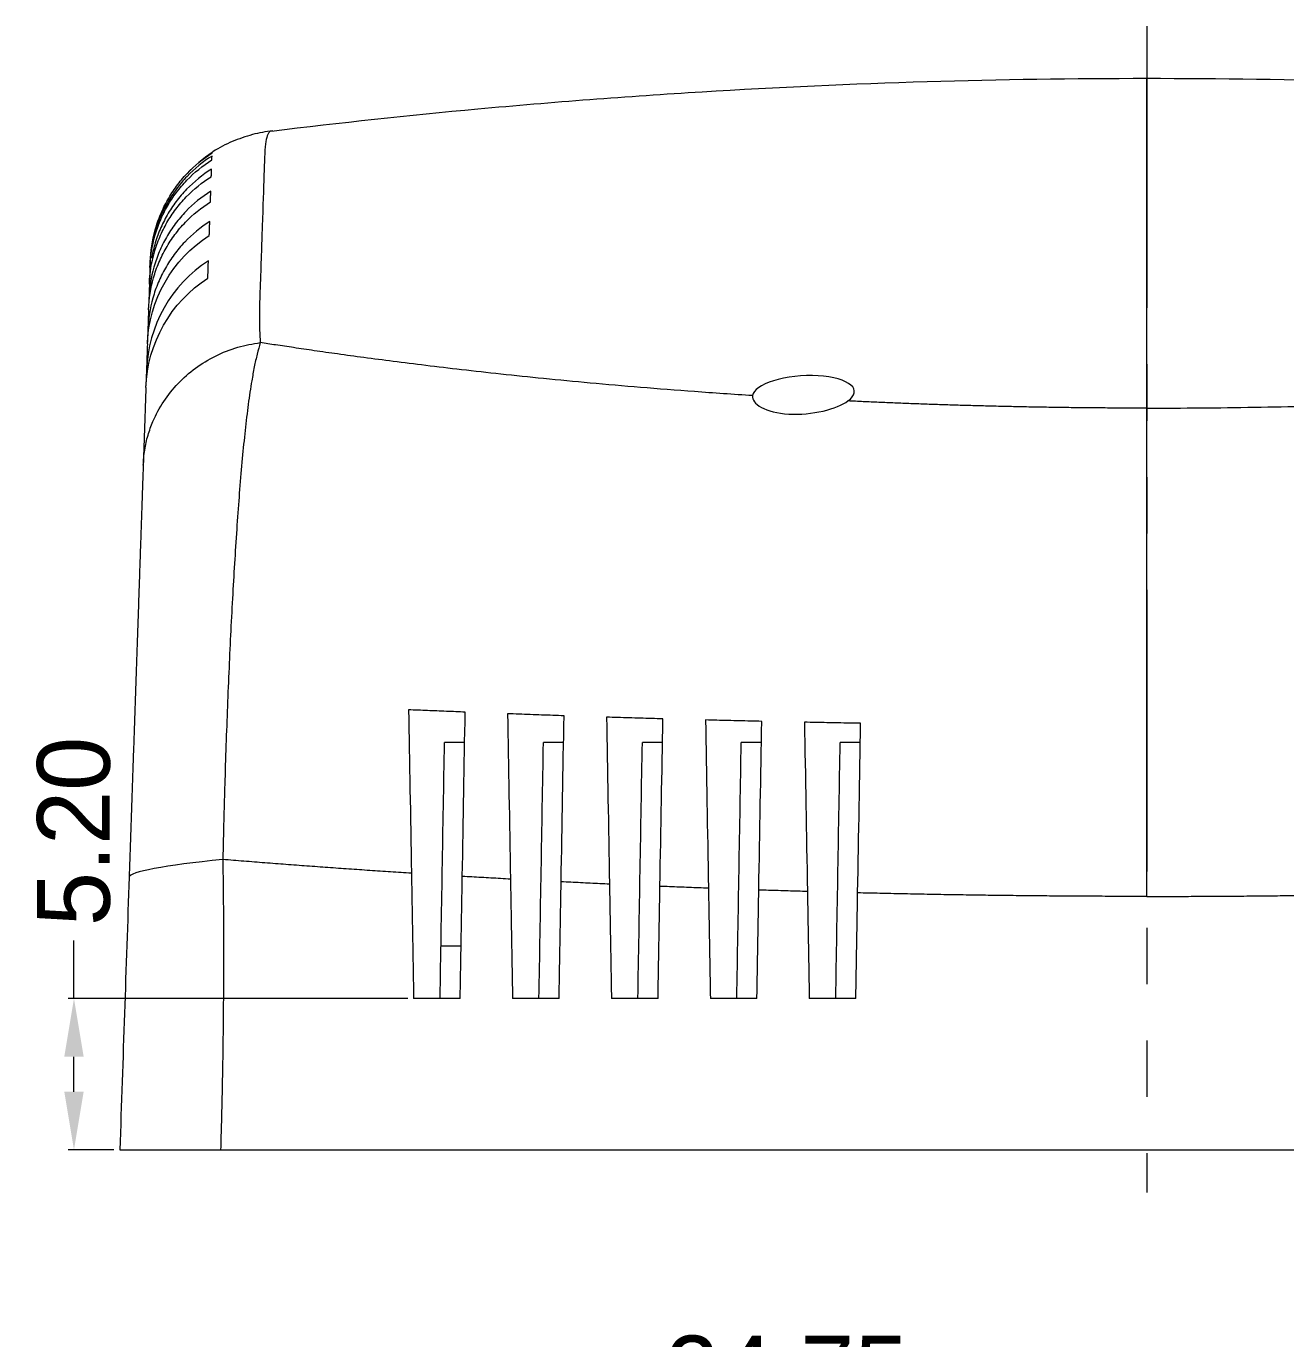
# Model space of a CAD drawing. Extents: x -222 to 335, y 201 to 414.
# Drawn here: x 92.91 to 136.2, y 369.17 to 414.26 of the extents above; entities that cross this region are included whole.
import ezdxf

# ---------------------------------------------------------------- set-up
doc = ezdxf.new("R2010")
doc.units = 0
doc.header["$MEASUREMENT"] = 0
doc.linetypes.add('PHANTOM', pattern=[2.5, 1.25, -0.25, 0.25, -0.25, 0.25, -0.25])
doc.layers.add('10', color=7, linetype='Continuous')
doc.dimstyles.get("Standard").update_dxf_attribs({"dimtxt": 0.18, "dimasz": 0.18, "dimexe": 0.18, "dimexo": 0.0625, "dimgap": 0.09, "dimtad": 0, "dimtih": 1, "dimtoh": 1, "dimdec": 4, "dimzin": 0, "dimdsep": 46, "dimtxsty": 'Standard', "dimcen": 0.09, "dimadec": 0, "dimazin": 0, "dimtfac": 1, "dimtdec": 4, "dimtofl": 0, "dimtmove": 0, "dimatfit": 3, "dimfxl": 0, "dimtolj": 1, "dimtzin": 0, "dimarcsym": 0})

# ---------------------------------------------------------------- blocks, each defined once
blk = doc.blocks.new('*D33')
at = {"color": 4, "linetype": 'Continuous', "lineweight": 9}
for p, q in [((106.673, 354.148), (106.673, 368.205)), ((108.673, 368.005), (113.848, 368.005)), ((129.423, 368.005), (124.248, 368.005))]:
    blk.add_line(p, q, dxfattribs=at)
for points in [[(108.673, 368.339), (108.673, 367.672), (106.673, 368.005)], [(129.423, 368.339), (129.423, 367.672), (131.423, 368.005)]]:
    blk.add_solid(points, dxfattribs=at)
at = {"layer": 'Defpoints', "color": 0, "linetype": 'Continuous', "lineweight": 9}
for p in [(131.423, 368.005), (131.423, 368.005), (106.673, 353.948)]:
    blk.add_point(p, dxfattribs=at)
at = {"color": 3, "linetype": 'Continuous', "lineweight": 9, "insert": (119.048, 368.005), "char_height": 2.5, "attachment_point": 5}
blk.add_mtext('\\A1;24.75', dxfattribs=at)
blk = doc.blocks.new('*D52')
at = {"color": 4, "linetype": 'Continuous', "lineweight": 9}
for p, q in [((94.547, 380.856), (94.547, 382.856)), ((106.023, 380.856), (94.347, 380.856)), ((94.547, 377.656), (94.547, 378.856)), ((95.923, 375.656), (94.347, 375.656))]:
    blk.add_line(p, q, dxfattribs=at)
for points in [[(94.214, 378.856), (94.881, 378.856), (94.547, 380.856)], [(94.214, 377.656), (94.881, 377.656), (94.547, 375.656)]]:
    blk.add_solid(points, dxfattribs=at)
at = {"layer": 'Defpoints', "color": 0, "linetype": 'Continuous', "lineweight": 9}
for p in [(106.223, 380.856), (94.547, 375.656), (96.123, 375.656)]:
    blk.add_point(p, dxfattribs=at)
at = {"color": 3, "linetype": 'Continuous', "lineweight": 9, "insert": (94.547, 386.598), "char_height": 2.5, "attachment_point": 5, "rotation": 90}
blk.add_mtext('\\A1;5.20', dxfattribs=at)

msp = doc.modelspace()

# ---------------------------------------------------------------- linework, layer by layer
at = {"layer": '10', "color": 1, "linetype": 'PHANTOM', "lineweight": 9, "ltscale": 7.743802}
msp.add_line((131.423, 414.263), (131.423, 374.194), dxfattribs=at)
at = {"layer": '10', "color": 7, "linetype": 'Continuous', "lineweight": 9}
for p, q in [((99.296, 409.917), (99.297, 409.926)), ((97.164, 406.09), (97.162, 406.03)), ((97.15, 405.665), (97.143, 405.464)), ((97.123, 404.892), (97.113, 404.582)), ((97.087, 403.824), (97.072, 403.403)), ((97.04, 402.444), (97.021, 401.905)), ((107.977, 389.656), (107.285, 389.656)), ((111.377, 389.656), (110.685, 389.656)), ((114.777, 389.656), (114.085, 389.656)), ((118.177, 389.656), (117.485, 389.656)), ((121.577, 389.656), (120.885, 389.656)), ((107.872, 382.656), (107.172, 382.656)), ((107.823, 380.856), (106.223, 380.856)), ((111.223, 380.856), (109.623, 380.856)), ((114.623, 380.856), (113.023, 380.856)), ((118.023, 380.856), (116.423, 380.856)), ((121.423, 380.856), (119.823, 380.856)), ((99.587, 375.656), (163.259, 375.656))]:
    msp.add_line(p, q, dxfattribs=at)
at = {"layer": '10', "color": 7, "linetype": 'Continuous', "lineweight": 9, "extrusion": (0, 0, -1)}
msp.add_arc((-131.423, 303.909), 63.089, 59.69396, 120.30604, dxfattribs=at)
at = {"layer": '10', "color": 7, "linetype": 'Continuous', "lineweight": 9}
msp.add_ellipse((102.94, 385.391), major_axis=(-6.497, -0.363), ratio=0.075185, start_param=5.236857, end_param=6.276394, dxfattribs=at)
for points, knots in [([(131.423, 412.463), (128.905, 412.464), (123.81, 412.39), (116.14, 412.04), (108.625, 411.469), (103.697, 410.94), (101.337, 410.652)], [0, 0, 0, 0, 0.250381, 0.506977, 0.763574, 1, 1, 1, 1]), ([(131.423, 401.143), (131.423, 401.212), (131.423, 401.35), (131.423, 401.555), (131.423, 401.758), (131.423, 401.959), (131.423, 402.158), (131.423, 402.355), (131.423, 402.549), (131.423, 402.742), (131.423, 402.933), (131.423, 403.122), (131.423, 403.309), (131.423, 403.494), (131.423, 403.677), (131.423, 403.858), (131.423, 404.037), (131.423, 404.214), (131.423, 404.389), (131.423, 404.562), (131.423, 404.733), (131.423, 404.902), (131.423, 405.069), (131.423, 405.234), (131.423, 405.397), (131.423, 405.558), (131.423, 405.717), (131.423, 405.874), (131.423, 406.03), (131.423, 406.183), (131.423, 406.334), (131.423, 406.484), (131.423, 406.631), (131.423, 406.776), (131.423, 406.92), (131.423, 407.062), (131.423, 407.201), (131.423, 407.339), (131.423, 407.475), (131.423, 407.609), (131.423, 407.741), (131.423, 408.26), (131.423, 409.095), (131.423, 410.102), (131.423, 410.929), (131.423, 411.394), (131.423, 411.676), (131.423, 411.806), (131.423, 411.942), (131.423, 412.065), (131.423, 412.218), (131.423, 412.336), (131.423, 412.419), (131.423, 412.453), (131.423, 412.462), (131.423, 412.467)], [0, 0, 0, 0, 0.009144, 0.018288, 0.027433, 0.036578, 0.045723, 0.05487, 0.064019, 0.073169, 0.08232, 0.091474, 0.10063, 0.109788, 0.118949, 0.128112, 0.137278, 0.146446, 0.155618, 0.164792, 0.173969, 0.183149, 0.192331, 0.201514, 0.2107, 0.219887, 0.229075, 0.238265, 0.247456, 0.256647, 0.26584, 0.275033, 0.284227, 0.293421, 0.302615, 0.311809, 0.321003, 0.330196, 0.339389, 0.348581, 0.357771, 0.36696, 0.4587, 0.550259, 0.641708, 0.733136, 0.744688, 0.778926, 0.801298, 0.82473, 0.858754, 0.91635, 0.943175, 0.982636, 1, 1, 1, 1]), ([(161.507, 410.652), (159.148, 410.94), (154.221, 411.47), (146.706, 412.04), (139.036, 412.39), (133.941, 412.464), (131.423, 412.463)], [0, 0, 0, 0, 0.236372, 0.492988, 0.749604, 1, 1, 1, 1]), ([(101.378, 410.667), (101.141, 410.641), (100.664, 410.556), (99.989, 410.309), (99.528, 410.1), (99.305, 409.929), (99.295, 409.921)], [0, 0, 0, 0, 0.317288, 0.65147, 0.984671, 1, 1, 1, 1]), ([(101.319, 410.661), (101.303, 410.659), (101.223, 410.623), (101.108, 410.282), (101.082, 409.234), (101.022, 407.579), (100.965, 405.793), (100.916, 404.481), (100.921, 403.841), (100.942, 403.537), (100.952, 403.394)], [0, 0, 0, 0, 0.042825, 0.233367, 0.445851, 0.666706, 0.860238, 0.935925, 0.969815, 1, 1, 1, 1]), ([(97.16, 405.973), (97.173, 406.346), (97.231, 406.71), (97.357, 407.153), (97.385, 407.241), (97.447, 407.416), (97.481, 407.503), (97.589, 407.76), (97.672, 407.925), (97.855, 408.244), (97.956, 408.398), (98.178, 408.694), (98.3, 408.837), (98.685, 409.237), (98.972, 409.47), (99.288, 409.668)], [0, 0, 0, 0, 0.25, 0.25, 0.3125, 0.3125, 0.375, 0.375, 0.5, 0.5, 0.625, 0.625, 0.75, 0.75, 1, 1, 1, 1]), ([(97.167, 406.163), (97.18, 406.54), (97.237, 406.908), (97.364, 407.357), (97.392, 407.446), (97.454, 407.623), (97.487, 407.711), (97.596, 407.971), (97.678, 408.139), (97.862, 408.463), (97.963, 408.619), (98.185, 408.919), (98.306, 409.065), (98.692, 409.474), (98.979, 409.713), (99.296, 409.917)], [0, 0, 0, 0, 0.25, 0.25, 0.3125, 0.3125, 0.375, 0.375, 0.5, 0.5, 0.625, 0.625, 0.75, 0.75, 1, 1, 1, 1]), ([(99.293, 409.805), (98.976, 409.605), (98.69, 409.37), (98.37, 409.036), (98.308, 408.967), (98.188, 408.825), (98.129, 408.751), (97.962, 408.527), (97.86, 408.373), (97.677, 408.052), (97.594, 407.887), (97.45, 407.545), (97.388, 407.367), (97.322, 407.137), (97.308, 407.085), (97.295, 407.033)], [0, 0, 0, 0, 0.318003, 0.318003, 0.397504, 0.397504, 0.477004, 0.477004, 0.636006, 0.636006, 0.795007, 0.795007, 0.954009, 0.954009, 1, 1, 1, 1]), ([(99.297, 409.922), (98.979, 409.714), (98.693, 409.472), (98.422, 409.183), (98.408, 409.168), (98.394, 409.153)], [0, 0, 0, 0, 0.947811, 0.947811, 1, 1, 1, 1]), ([(97.141, 405.407), (97.154, 405.78), (97.211, 406.143), (97.338, 406.586), (97.366, 406.674), (97.427, 406.848), (97.461, 406.936), (97.57, 407.192), (97.734, 407.521), (97.936, 407.828), (98.158, 408.123), (98.28, 408.266), (98.665, 408.665), (98.952, 408.897), (99.268, 409.094)], [0, 0, 0, 0, 0.25, 0.25, 0.3125, 0.3125, 0.375, 0.375, 0.5, 0.625, 0.625, 0.75, 0.75, 1, 1, 1, 1]), ([(99.277, 409.354), (98.961, 409.157), (98.675, 408.925), (98.355, 408.594), (98.293, 408.526), (98.172, 408.385), (98.114, 408.312), (97.946, 408.089), (97.845, 407.935), (97.661, 407.617), (97.579, 407.452), (97.435, 407.112), (97.373, 406.936), (97.278, 406.603), (97.242, 406.448), (97.214, 406.29)], [0, 0, 0, 0, 0.291264, 0.291264, 0.36408, 0.36408, 0.436896, 0.436896, 0.582528, 0.582528, 0.72816, 0.72816, 0.873792, 0.873792, 1, 1, 1, 1]), ([(99.251, 408.595), (98.934, 408.397), (98.648, 408.164), (98.328, 407.831), (98.266, 407.762), (98.145, 407.621), (98.087, 407.548), (97.919, 407.324), (97.818, 407.17), (97.634, 406.85), (97.552, 406.685), (97.408, 406.343), (97.346, 406.166), (97.194, 405.631), (97.136, 405.266), (97.123, 404.892)], [0, 0, 0, 0, 0.25, 0.25, 0.3125, 0.3125, 0.375, 0.375, 0.5, 0.5, 0.625, 0.625, 0.75, 0.75, 1, 1, 1, 1]), ([(97.111, 404.525), (97.123, 404.898), (97.181, 405.263), (97.307, 405.707), (97.335, 405.795), (97.397, 405.971), (97.431, 406.058), (97.539, 406.315), (97.703, 406.646), (97.906, 406.954), (98.127, 407.251), (98.249, 407.394), (98.635, 407.795), (98.922, 408.029), (99.239, 408.227)], [0, 0, 0, 0, 0.25, 0.25, 0.3125, 0.3125, 0.375, 0.375, 0.5, 0.625, 0.625, 0.75, 0.75, 1, 1, 1, 1]), ([(99.215, 407.55), (98.897, 407.35), (98.611, 407.115), (98.29, 406.78), (98.228, 406.711), (98.108, 406.568), (98.049, 406.494), (97.882, 406.269), (97.78, 406.114), (97.597, 405.792), (97.515, 405.626), (97.371, 405.282), (97.309, 405.104), (97.157, 404.567), (97.1, 404.2), (97.087, 403.824)], [0, 0, 0, 0, 0.25, 0.25, 0.3125, 0.3125, 0.375, 0.375, 0.5, 0.5, 0.625, 0.625, 0.75, 0.75, 1, 1, 1, 1]), ([(97.16, 405.974), (97.16, 405.969), (97.158, 405.902), (97.154, 405.802), (97.15, 405.683), (97.15, 405.665)], [0, 0, 0, 0, 0.034999, 0.858599, 1, 1, 1, 1]), ([(97.141, 405.407), (97.14, 405.389), (97.135, 405.234), (97.129, 405.06), (97.123, 404.892)], [0, 0, 0, 0, 0.11637, 1, 1, 1, 1]), ([(96.928, 399.184), (96.94, 399.358), (96.965, 399.703), (97.082, 400.207), (97.284, 400.774), (97.615, 401.386), (98.109, 402.004), (98.71, 402.532), (99.404, 402.953), (100.158, 403.257), (100.692, 403.349), (100.952, 403.394)], [0, 0, 0, 0, 0.084578, 0.168238, 0.250136, 0.375114, 0.500093, 0.625072, 0.75005, 0.878042, 1, 1, 1, 1]), ([(97.07, 403.346), (97.065, 403.203), (97.056, 402.912), (97.045, 402.601), (97.04, 402.444)], [0, 0, 0, 0, 0.510707, 1, 1, 1, 1]), ([(100.952, 403.394), (100.915, 403.265), (100.842, 403.009), (100.745, 402.567), (100.643, 402.008), (100.537, 401.295), (100.395, 400.116), (100.243, 398.455), (100.083, 396.184), (99.944, 393.724), (99.826, 391.115), (99.749, 388.926), (99.705, 387.362), (99.682, 386.45), (99.67, 385.905), (99.664, 385.632)], [0, 0, 0, 0, 0.049946, 0.098691, 0.146132, 0.217537, 0.287543, 0.421107, 0.546619, 0.665955, 0.780685, 0.89209, 0.936091, 0.968041, 1, 1, 1, 1]), ([(117.876, 401.571), (117.208, 401.616), (115.904, 401.703), (114.044, 401.85), (112.314, 402), (110.715, 402.154), (109.242, 402.307), (107.893, 402.457), (106.662, 402.603), (105.544, 402.743), (104.536, 402.875), (103.633, 402.998), (102.829, 403.112), (102.122, 403.216), (101.505, 403.308), (101.127, 403.367), (100.952, 403.394)], [0, 0, 0, 0, 0.105823, 0.206415, 0.301766, 0.391862, 0.476688, 0.556224, 0.630451, 0.69935, 0.762903, 0.821095, 0.873912, 0.921341, 0.963374, 1, 1, 1, 1]), ([(121.15, 401.388), (121.402, 401.565), (121.443, 401.768), (121.068, 402.1), (120.645, 402.223), (119.61, 402.283), (119.015, 402.215), (118.167, 401.95), (117.904, 401.758), (117.876, 401.571)], [0, 0, 0, 0, 0.25, 0.25, 0.5, 0.5, 0.75, 0.75, 1, 1, 1, 1]), ([(97.019, 401.848), (97.018, 401.802), (97.015, 401.715), (97.01, 401.592), (97.007, 401.485), (97.004, 401.394), (97.001, 401.32), (96.999, 401.264), (96.996, 401.177), (96.992, 401.058), (96.985, 400.845), (96.976, 400.579), (96.964, 400.248), (96.955, 399.968), (96.947, 399.735), (96.94, 399.536), (96.934, 399.349), (96.929, 399.224), (96.928, 399.184)], [0, 0, 0, 0, 0.060075, 0.112764, 0.158067, 0.195984, 0.226517, 0.249665, 0.265428, 0.334061, 0.394269, 0.520537, 0.644234, 0.765363, 0.819744, 0.883943, 0.963581, 1, 1, 1, 1]), ([(131.423, 401.143), (132.041, 401.144), (133.276, 401.147), (135.126, 401.172), (137.282, 401.218), (139.736, 401.297), (142.472, 401.421), (145.169, 401.578), (147.808, 401.767), (150.381, 401.982), (152.024, 402.146), (152.847, 402.229)], [0, 0, 0, 0, 0.082509, 0.164958, 0.2475, 0.372149, 0.496919, 0.622751, 0.748776, 0.874143, 1, 1, 1, 1]), ([(117.876, 401.571), (117.855, 401.433), (117.957, 401.288), (118.396, 401.049), (118.726, 400.963), (119.504, 400.914), (119.931, 400.956), (120.663, 401.129), (120.962, 401.256), (121.15, 401.388)], [0, 0, 0, 0, 0.25, 0.25, 0.5, 0.5, 0.75, 0.75, 1, 1, 1, 1]), ([(131.423, 401.143), (131.316, 401.143), (131.103, 401.143), (130.783, 401.143), (130.465, 401.145), (130.149, 401.146), (129.834, 401.148), (129.52, 401.151), (129.209, 401.154), (128.898, 401.157), (128.59, 401.161), (128.282, 401.165), (127.977, 401.17), (127.673, 401.175), (127.371, 401.181), (127.07, 401.186), (126.771, 401.193), (126.473, 401.199), (126.178, 401.206), (125.884, 401.214), (125.591, 401.221), (125.301, 401.23), (125.012, 401.238), (124.725, 401.247), (124.439, 401.256), (124.155, 401.265), (123.873, 401.275), (123.593, 401.285), (123.315, 401.295), (123.038, 401.306), (122.763, 401.317), (122.49, 401.328), (122.218, 401.34), (121.949, 401.351), (121.681, 401.363), (121.415, 401.376), (121.238, 401.384), (121.15, 401.388)], [0, 0, 0, 0, 0.030919, 0.061698, 0.092339, 0.12284, 0.153203, 0.183427, 0.213513, 0.24346, 0.273268, 0.302939, 0.332471, 0.361865, 0.391122, 0.42024, 0.449221, 0.478063, 0.506769, 0.535336, 0.563766, 0.592059, 0.620214, 0.648232, 0.676113, 0.703857, 0.731463, 0.758933, 0.786266, 0.813461, 0.84052, 0.867442, 0.894227, 0.920876, 0.947387, 0.973762, 1, 1, 1, 1]), ([(96.928, 399.184), (96.924, 399.066), (96.915, 398.813), (96.901, 398.385), (96.885, 397.915), (96.867, 397.406), (96.849, 396.862), (96.829, 396.288), (96.808, 395.691), (96.787, 395.075), (96.766, 394.443), (96.744, 393.799), (96.721, 393.144), (96.699, 392.48), (96.676, 391.809), (96.653, 391.133), (96.629, 390.452), (96.606, 389.769), (96.582, 389.085), (96.559, 388.4), (96.536, 387.716), (96.512, 387.034), (96.489, 386.355), (96.466, 385.687), (96.451, 385.246), (96.444, 385.031)], [0, 0, 0, 0, 0.054132, 0.107559, 0.160189, 0.211943, 0.262791, 0.312531, 0.360888, 0.407829, 0.45345, 0.497857, 0.541142, 0.583396, 0.624707, 0.665152, 0.704808, 0.743745, 0.782029, 0.819722, 0.856887, 0.893569, 0.929827, 0.965806, 1, 1, 1, 1]), ([(107.995, 390.697), (107.887, 390.701), (107.671, 390.71), (107.347, 390.723), (107.023, 390.736), (106.699, 390.749), (106.374, 390.763), (106.158, 390.772), (106.05, 390.777)], [0, 0, 0, 0, 0.165213, 0.331008, 0.497384, 0.664341, 0.83188, 1, 1, 1, 1]), ([(111.393, 390.572), (111.265, 390.576), (111.007, 390.585), (110.621, 390.598), (110.233, 390.612), (109.843, 390.626), (109.583, 390.636), (109.452, 390.641)], [0, 0, 0, 0, 0.196909, 0.395364, 0.595364, 0.796909, 1, 1, 1, 1]), ([(114.791, 390.466), (114.662, 390.47), (114.403, 390.477), (114.016, 390.489), (113.629, 390.5), (113.241, 390.512), (112.983, 390.52), (112.854, 390.524)], [0, 0, 0, 0, 0.199018, 0.398527, 0.598527, 0.799018, 1, 1, 1, 1]), ([(118.189, 390.38), (118.061, 390.383), (117.804, 390.389), (117.419, 390.398), (117.032, 390.407), (116.644, 390.417), (116.386, 390.423), (116.256, 390.427)], [0, 0, 0, 0, 0.198155, 0.397233, 0.597233, 0.798155, 1, 1, 1, 1]), ([(121.588, 390.313), (121.46, 390.315), (121.202, 390.32), (120.816, 390.327), (120.43, 390.334), (120.043, 390.341), (119.786, 390.346), (119.657, 390.349)], [0, 0, 0, 0, 0.199385, 0.399078, 0.599078, 0.799385, 1, 1, 1, 1]), ([(99.664, 385.632), (99.666, 385.478), (99.67, 385.168), (99.676, 384.703), (99.68, 384.237), (99.684, 383.77), (99.686, 383.302), (99.688, 382.832), (99.688, 382.361), (99.688, 381.89), (99.686, 381.417), (99.683, 380.943), (99.68, 380.467), (99.675, 379.991), (99.669, 379.514), (99.663, 379.035), (99.655, 378.556), (99.646, 378.075), (99.636, 377.593), (99.626, 377.111), (99.614, 376.627), (99.601, 376.142), (99.592, 375.818), (99.587, 375.656)], [0, 0, 0, 0, 0.046783, 0.093643, 0.140582, 0.1876, 0.234698, 0.281878, 0.32914, 0.376486, 0.423915, 0.47143, 0.519032, 0.56672, 0.614497, 0.662362, 0.710318, 0.758365, 0.806504, 0.854736, 0.903062, 0.951483, 1, 1, 1, 1]), ([(106.148, 385.161), (106.029, 385.168), (105.79, 385.184), (105.432, 385.207), (105.074, 385.231), (104.715, 385.255), (104.356, 385.279), (103.997, 385.304), (103.637, 385.329), (103.276, 385.355), (102.916, 385.381), (102.555, 385.408), (102.194, 385.434), (101.833, 385.461), (101.471, 385.489), (101.11, 385.517), (100.748, 385.545), (100.386, 385.574), (100.025, 385.603), (99.784, 385.622), (99.664, 385.632)], [0, 0, 0, 0, 0.053533, 0.107305, 0.161314, 0.215562, 0.270047, 0.324771, 0.379732, 0.434932, 0.490369, 0.546044, 0.601957, 0.658107, 0.714496, 0.771122, 0.827985, 0.885086, 0.942424, 1, 1, 1, 1]), ([(109.551, 384.959), (109.439, 384.965), (109.215, 384.977), (108.881, 384.996), (108.55, 385.015), (108.222, 385.034), (108.005, 385.047), (107.896, 385.053)], [0, 0, 0, 0, 0.202818, 0.404226, 0.604226, 0.802817, 1, 1, 1, 1]), ([(112.954, 384.787), (112.845, 384.792), (112.625, 384.802), (112.295, 384.818), (111.962, 384.834), (111.628, 384.851), (111.405, 384.862), (111.293, 384.867)], [0, 0, 0, 0, 0.196981, 0.395472, 0.595472, 0.796981, 1, 1, 1, 1]), ([(116.357, 384.645), (116.245, 384.65), (116.021, 384.658), (115.687, 384.671), (115.353, 384.684), (115.021, 384.697), (114.801, 384.707), (114.69, 384.711)], [0, 0, 0, 0, 0.200944, 0.401415, 0.601415, 0.800943, 1, 1, 1, 1]), ([(119.759, 384.533), (119.648, 384.536), (119.426, 384.543), (119.092, 384.553), (118.758, 384.563), (118.423, 384.574), (118.2, 384.581), (118.088, 384.585)], [0, 0, 0, 0, 0.198821, 0.398232, 0.598232, 0.798821, 1, 1, 1, 1]), ([(131.423, 384.365), (131.296, 384.365), (131.041, 384.365), (130.66, 384.366), (130.278, 384.367), (129.896, 384.368), (129.514, 384.37), (129.132, 384.372), (128.749, 384.374), (128.367, 384.377), (127.984, 384.38), (127.602, 384.383), (127.219, 384.387), (126.837, 384.391), (126.454, 384.396), (126.071, 384.4), (125.689, 384.406), (125.306, 384.411), (124.924, 384.417), (124.541, 384.423), (124.159, 384.43), (123.777, 384.437), (123.395, 384.445), (123.013, 384.452), (122.631, 384.46), (122.249, 384.469), (121.868, 384.478), (121.614, 384.484), (121.486, 384.487)], [0, 0, 0, 0, 0.038222, 0.076462, 0.114722, 0.153001, 0.191299, 0.229616, 0.267953, 0.306309, 0.344684, 0.383078, 0.421491, 0.459923, 0.498375, 0.536846, 0.575336, 0.613846, 0.652374, 0.690922, 0.72949, 0.768076, 0.806682, 0.845307, 0.883951, 0.922615, 0.961298, 1, 1, 1, 1]), ([(131.423, 384.365), (131.55, 384.365), (131.804, 384.365), (132.186, 384.366), (132.567, 384.367), (132.949, 384.368), (133.331, 384.37), (133.713, 384.372), (134.095, 384.374), (134.478, 384.377), (134.86, 384.38), (135.243, 384.383), (135.625, 384.387), (136.008, 384.391), (136.39, 384.396), (136.773, 384.4), (137.156, 384.406), (137.538, 384.411), (137.921, 384.417), (138.303, 384.423), (138.686, 384.43), (139.068, 384.437), (139.45, 384.444), (139.833, 384.452), (140.215, 384.46), (140.597, 384.469), (140.978, 384.478), (141.233, 384.484), (141.36, 384.487)], [0, 0, 0, 0, 0.03819, 0.076402, 0.114636, 0.152892, 0.19117, 0.22947, 0.267793, 0.306137, 0.344502, 0.38289, 0.421299, 0.45973, 0.498182, 0.536656, 0.575151, 0.613668, 0.652206, 0.690766, 0.729346, 0.767948, 0.806571, 0.845215, 0.883879, 0.922565, 0.961272, 1, 1, 1, 1]), ([(96.125, 375.656), (96.119, 375.656), (96.449, 375.656), (97.653, 375.656), (98.528, 375.656), (99.587, 375.656)], [0, 0, 0, 0, 0.5, 0.5, 1, 1, 1, 1])]:
    msp.add_open_spline(points, degree=3, knots=knots, dxfattribs=at)
for points, degree in [([(99.288, 409.668), (99.291, 409.749), (99.293, 409.805)], 2), ([(99.268, 409.094), (99.273, 409.238), (99.277, 409.354)], 2), ([(99.239, 408.227), (99.245, 408.421), (99.251, 408.595)], 2), ([(99.199, 407.07), (99.208, 407.32), (99.215, 407.55)], 2), ([(97.07, 403.346), (97.122, 404.846), (97.928, 406.271), (99.199, 407.07)], 3), ([(99.169, 406.2), (97.893, 405.391), (97.091, 403.953), (97.04, 402.444)], 3), ([(97.171, 405.972), (97.16, 405.87), (97.153, 405.768), (97.15, 405.665)], 3), ([(97.172, 406.238), (97.168, 406.189), (97.166, 406.14), (97.164, 406.09)], 3), ([(97.167, 406.161), (97.167, 406.168), (97.166, 406.139), (97.164, 406.09)], 3), ([(99.149, 405.603), (99.159, 405.912), (99.169, 406.2)], 2), ([(97.019, 401.848), (97.071, 403.357), (97.873, 404.794), (99.149, 405.603)], 3), ([(97.111, 404.525), (97.103, 404.311), (97.095, 404.077), (97.087, 403.824)], 3), ([(106.05, 390.777), (106.081, 388.99), (106.114, 387.12), (106.148, 385.161)], 3), ([(107.896, 385.053), (107.931, 387.017), (107.963, 388.897), (107.995, 390.697)], 3), ([(109.452, 390.641), (109.484, 388.831), (109.517, 386.938), (109.551, 384.959)], 3), ([(111.293, 384.867), (111.328, 386.85), (111.361, 388.751), (111.393, 390.572)], 3), ([(112.854, 390.524), (112.886, 388.695), (112.92, 386.783), (112.954, 384.787)], 3), ([(114.69, 384.711), (114.725, 386.71), (114.759, 388.628), (114.791, 390.466)], 3), ([(116.256, 390.427), (116.288, 388.582), (116.322, 386.655), (116.357, 384.645)], 3), ([(118.088, 384.585), (118.123, 386.596), (118.157, 388.528), (118.189, 390.38)], 3), ([(119.657, 390.349), (119.69, 388.491), (119.724, 386.553), (119.759, 384.533)], 3), ([(121.486, 384.487), (121.522, 386.509), (121.556, 388.451), (121.588, 390.313)], 3), ([(107.132, 380.856), (107.183, 383.789), (107.234, 386.723), (107.285, 389.656)], 3), ([(110.532, 380.856), (110.583, 383.789), (110.634, 386.723), (110.685, 389.656)], 3), ([(113.932, 380.856), (113.983, 383.789), (114.034, 386.723), (114.085, 389.656)], 3), ([(117.332, 380.856), (117.383, 383.789), (117.434, 386.723), (117.485, 389.656)], 3), ([(120.732, 380.856), (120.783, 383.789), (120.834, 386.723), (120.885, 389.656)], 3), ([(106.148, 385.161), (106.185, 383.014), (106.223, 380.856)], 2), ([(96.444, 385.031), (96.337, 381.91), (96.23, 378.784), (96.123, 375.656)], 3), ([(107.823, 380.856), (107.86, 382.959), (107.896, 385.053)], 2), ([(109.551, 384.959), (109.587, 382.912), (109.623, 380.856)], 2), ([(111.223, 380.856), (111.258, 382.865), (111.293, 384.867)], 2), ([(112.954, 384.787), (112.989, 382.826), (113.023, 380.856)], 2), ([(114.623, 380.856), (114.657, 382.786), (114.69, 384.711)], 2), ([(116.357, 384.645), (116.39, 382.754), (116.423, 380.856)], 2), ([(118.023, 380.856), (118.056, 382.723), (118.088, 384.585)], 2), ([(119.759, 384.533), (119.791, 382.697), (119.823, 380.856)], 2), ([(121.423, 380.856), (121.455, 382.674), (121.486, 384.487)], 2)]:
    msp.add_open_spline(points, degree=degree, dxfattribs=at)
msp.add_rational_spline([(131.423, 384.365), (131.423, 392.181), (131.423, 398.365), (131.423, 401.143)], [1.07362430408, 0.972344746752, 0.975557335675, 1.08326207084], degree=3, dxfattribs=at)

# ---------------------------------------------------------------- dimensions: what is measured, and where the dimension line sits
at = {"color": 1, "linetype": 'Continuous', "lineweight": 9}
dim = msp.add_linear_dim(base=(94.547, 375.656), p1=(106.223, 380.856), p2=(96.123, 375.656), angle=90, dimstyle='Standard', override={"dimtxt": 2.5, "dimasz": 2, "dimexe": 0.2, "dimexo": 0.2, "dimgap": 0.2, "dimtih": 0, "dimtoh": 0, "dimdec": 2, "dimdsep": 0, "dimcen": 0, "dimclrd": 4, "dimclre": 4, "dimclrt": 3, "dimadec": 1, "dimtdec": 2, "dimlwd": 9, "dimlwe": 9}, dxfattribs=at)
dim.commit()
dim.dimension.update_dxf_attribs({"geometry": '*D52', "text_midpoint": (94.547, 386.598), "dimtype": 160})
at = {"color": 7, "linetype": 'Continuous', "lineweight": 9}
dim = msp.add_linear_dim(base=(131.423, 368.005), p1=(106.673, 353.948), p2=(131.423, 368.005), dimstyle='Standard', override={"dimtxt": 2.5, "dimasz": 2, "dimexe": 0.2, "dimexo": 0.2, "dimgap": 0.2, "dimtih": 0, "dimtoh": 0, "dimdec": 2, "dimdsep": 0, "dimcen": 0, "dimclrd": 4, "dimclre": 4, "dimclrt": 3, "dimadec": 1, "dimtdec": 2, "dimlwd": 9, "dimlwe": 9}, dxfattribs=at)
dim.commit()
dim.dimension.update_dxf_attribs({"geometry": '*D33', "text_midpoint": (119.048, 368.005)})

doc.saveas('drawing.dxf')
